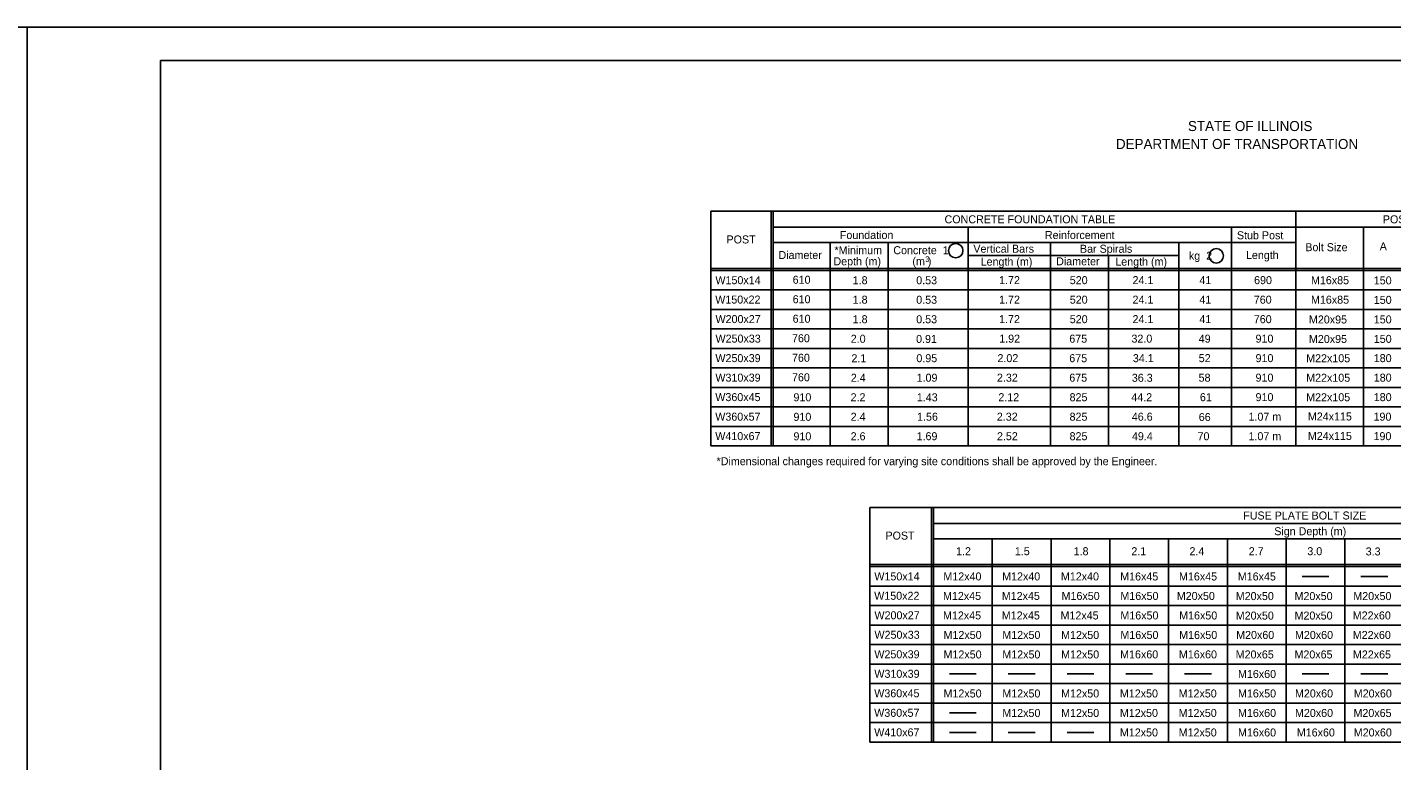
# Model space of a CAD drawing. Extents: x 1499079 to 1501883, y 1499349 to 1499789.
# Drawn here: x 1501202.6 to 1501611.8, y 1499569.2 to 1499789.2 of the extents above; entities that cross this region are included whole.
import ezdxf

# ---------------------------------------------------------------- set-up
doc = ezdxf.new("R2010")
doc.units = 0
for name, color, linetype in [('Design_EX_Roadway Notes', 7, 'Continuous'), ('Level 48', 7, 'Continuous'), ('Sheets_50 Reference Boundary', 7, 'Continuous'), ('Sheets_General Details', 7, 'Continuous'), ('Sheets_Printer Plotting Border', 7, 'Continuous')]:
    doc.layers.add(name, color=color, linetype=linetype)

msp = doc.modelspace()

# ---------------------------------------------------------------- linework, layer by layer
at = {"layer": 'Design_EX_Roadway Notes'}
for p, q in [((1501407.54, 1499734.01), (1501751.18, 1499734.01)), ((1501407.54, 1499734.01), (1501407.54, 1499663.6)), ((1501425.66, 1499734.01), (1501425.66, 1499663.6)), ((1501426.25, 1499734.01), (1501426.25, 1499663.6)), ((1501583.05, 1499734.01), (1501583.05, 1499663.6)), ((1501426.25, 1499729.18), (1501751.18, 1499729.18)), ((1501484.73, 1499729.18), (1501484.73, 1499663.6)), ((1501563.77, 1499729.18), (1501563.77, 1499663.6)), ((1501603.33, 1499729.18), (1501603.33, 1499663.6)), ((1501426.25, 1499724.6), (1501583.05, 1499724.6)), ((1501443.35, 1499724.6), (1501443.35, 1499663.6)), ((1501460.8, 1499724.6), (1501460.8, 1499663.6)), ((1501509.48, 1499724.6), (1501509.48, 1499663.6)), ((1501547.93, 1499724.6), (1501547.93, 1499663.6)), ((1501547.93, 1499724.6), (1501547.93, 1499663.6)), ((1501484.73, 1499720.74), (1501547.93, 1499720.74)), ((1501526.79, 1499720.74), (1501526.79, 1499663.6)), ((1501407.54, 1499716.86), (1501751.18, 1499716.86)), ((1501407.54, 1499716.27), (1501751.18, 1499716.27)), ((1501407.54, 1499710.41), (1501751.18, 1499710.41)), ((1501407.54, 1499704.56), (1501751.18, 1499704.56)), ((1501407.54, 1499698.71), (1501751.18, 1499698.71)), ((1501407.54, 1499692.85), (1501751.18, 1499692.85)), ((1501407.54, 1499687), (1501751.18, 1499687)), ((1501407.54, 1499681.15), (1501751.18, 1499681.15)), ((1501407.54, 1499675.3), (1501751.18, 1499675.3)), ((1501407.54, 1499669.45), (1501751.18, 1499669.45)), ((1501407.54, 1499663.6), (1501751.18, 1499663.6)), ((1501455.21, 1499645.16), (1501703.52, 1499645.16)), ((1501455.21, 1499645.16), (1501455.21, 1499574.75)), ((1501473.74, 1499645.16), (1501473.74, 1499574.75)), ((1501474.33, 1499645.16), (1501474.33, 1499574.75)), ((1501474.33, 1499640.33), (1501703.52, 1499640.33)), ((1501474.33, 1499635.76), (1501703.52, 1499635.76)), ((1501491.96, 1499635.76), (1501491.96, 1499574.75)), ((1501509.59, 1499635.76), (1501509.59, 1499574.75)), ((1501527.22, 1499635.76), (1501527.22, 1499574.75)), ((1501544.85, 1499635.76), (1501544.85, 1499574.75)), ((1501562.48, 1499635.76), (1501562.48, 1499574.75)), ((1501580.11, 1499635.76), (1501580.11, 1499574.75)), ((1501597.74, 1499635.76), (1501597.74, 1499574.75)), ((1501455.21, 1499628.01), (1501703.52, 1499628.01)), ((1501455.21, 1499627.41), (1501703.52, 1499627.41)), ((1501592.94, 1499624.49), (1501584.92, 1499624.49)), ((1501610.57, 1499624.49), (1501602.54, 1499624.49)), ((1501455.21, 1499621.57), (1501703.52, 1499621.57)), ((1501455.21, 1499615.72), (1501703.52, 1499615.72)), ((1501455.21, 1499609.87), (1501703.52, 1499609.87)), ((1501455.21, 1499604.01), (1501703.52, 1499604.01)), ((1501455.21, 1499598.16), (1501703.52, 1499598.16)), ((1501487.16, 1499595.23), (1501479.13, 1499595.23)), ((1501504.79, 1499595.23), (1501496.76, 1499595.23)), ((1501522.42, 1499595.23), (1501514.39, 1499595.23)), ((1501540.05, 1499595.23), (1501532.02, 1499595.23)), ((1501557.68, 1499595.23), (1501549.65, 1499595.23)), ((1501592.94, 1499595.23), (1501584.92, 1499595.23)), ((1501610.57, 1499595.23), (1501602.54, 1499595.23)), ((1501455.21, 1499592.31), (1501703.52, 1499592.31)), ((1501455.21, 1499586.45), (1501703.52, 1499586.45)), ((1501487.16, 1499583.53), (1501479.13, 1499583.53)), ((1501455.21, 1499580.6), (1501703.52, 1499580.6)), ((1501487.16, 1499577.68), (1501479.13, 1499577.68)), ((1501504.79, 1499577.68), (1501496.76, 1499577.68)), ((1501522.42, 1499577.68), (1501514.39, 1499577.68)), ((1501455.21, 1499574.75), (1501703.52, 1499574.75))]:
    msp.add_line(p, q, dxfattribs=at)
for centre in [(1501481.02, 1499722.18), (1501559.16, 1499720.63)]:
    msp.add_circle(centre, 2.17, dxfattribs=at)
at = {"layer": 'Level 48'}
msp.add_lwpolyline([(1501202.56, 1499789.19), (1501882.56, 1499789.19), (1501882.56, 1499349.19), (1501202.56, 1499349.19)], close=True, dxfattribs=at)
at = {"layer": 'Sheets_50 Reference Boundary'}
msp.add_lwpolyline([(1501242.56, 1499779.18), (1501872.56, 1499779.18), (1501872.56, 1499379.19), (1501242.56, 1499379.19)], close=True, dxfattribs=at)
at = {"layer": 'Sheets_General Details'}
msp.add_line((1501882.56, 1499789.19), (1501202.56, 1499789.19), dxfattribs=at)
msp.add_lwpolyline([(1501242.56, 1499779.19), (1501872.56, 1499779.19), (1501872.56, 1499359.19), (1501242.56, 1499359.19)], close=True, dxfattribs=at)
at = {"layer": 'Sheets_Printer Plotting Border'}
for points in [[(1500522.56, 1499349.19), (1501202.56, 1499349.19), (1501202.56, 1499789.19), (1500522.56, 1499789.19)], [(1501202.56, 1499349.19), (1501882.56, 1499349.19), (1501882.56, 1499789.19), (1501202.56, 1499789.19)]]:
    msp.add_lwpolyline(points, close=True, dxfattribs=at)

# ---------------------------------------------------------------- texts
at = {"layer": 'Design_EX_Roadway Notes'}
for s, height, p in [('CONCRETE FOUNDATION TABLE', 2.4002, (1501477.66, 1499730.39)), ('POST TO STUB POST CONNECTION DATA', 2.4002, (1501609.11, 1499730.38)), ('Foundation', 2.4, (1501446.26, 1499725.67)), ('Reinforcement', 2.4002, (1501507.76, 1499725.67)), ('Stub Post', 2.4, (1501565.35, 1499725.6)), ('POST', 2.4, (1501412.27, 1499724.35)), ('Vertical Bars', 2.4002, (1501486.3, 1499721.56)), ('Bar Spirals', 2.4002, (1501518.27, 1499721.55)), ('Bolt Size', 2.4, (1501585.86, 1499722.02)), ('A', 2.4, (1501608.18, 1499722.3)), ('Diameter', 2.4, (1501427.85, 1499719.67)), ('Depth (m)', 2.4, (1501444.34, 1499717.79)), ('*Minimum', 2.4, (1501444.65, 1499721.12)), ('Concrete  1', 2.4002, (1501462.3, 1499721.12)), ('(m )', 2.4, (1501468.02, 1499717.83)), ('3', 1.72, (1501471.87, 1499718.77)), ('Length (m)', 2.4, (1501488.49, 1499717.7)), ('Diameter', 2.4, (1501511.13, 1499717.79)), ('Length (m)', 2.4, (1501528.87, 1499717.7)), ('kg  2', 2.4, (1501550.95, 1499719.48)), ('Length', 2.4, (1501568.06, 1499719.67)), ('W150x14', 2.4, (1501408.94, 1499712.13)), ('610', 2.4, (1501432.11, 1499712.26)), ('1.8', 2.4, (1501450.11, 1499712.12)), ('0.53', 2.4, (1501469.17, 1499712.1)), ('1.72', 2.4, (1501494.02, 1499712.14)), ('520', 2.4, (1501515.22, 1499712.13)), ('24.1', 2.4, (1501534.04, 1499712.14)), ('41', 2.4, (1501554.09, 1499712.14)), ('690', 2.4, (1501570.5, 1499712.14)), ('M16x85', 2.4, (1501587.56, 1499712.12)), ('150', 2.4, (1501606.4, 1499712.07)), ('W150x22', 2.4, (1501408.9, 1499706.31)), ('610', 2.4, (1501432.11, 1499706.41)), ('1.8', 2.4, (1501450.11, 1499706.27)), ('0.53', 2.4, (1501469.17, 1499706.25)), ('1.72', 2.4, (1501494.02, 1499706.29)), ('520', 2.4, (1501515.22, 1499706.28)), ('24.1', 2.4, (1501534.04, 1499706.29)), ('41', 2.4, (1501554.09, 1499706.29)), ('760', 2.4, (1501570.41, 1499706.28)), ('M16x85', 2.4, (1501587.56, 1499706.27)), ('150', 2.4, (1501606.4, 1499706.23)), ('W200x27', 2.4, (1501408.97, 1499700.46)), ('610', 2.4, (1501432.11, 1499700.56)), ('1.8', 2.4, (1501450.11, 1499700.42)), ('0.53', 2.4, (1501469.17, 1499700.41)), ('1.72', 2.4, (1501494.02, 1499700.44)), ('520', 2.4, (1501515.22, 1499700.43)), ('24.1', 2.4, (1501534.04, 1499700.44)), ('41', 2.4, (1501554.09, 1499700.44)), ('760', 2.4, (1501570.41, 1499700.43)), ('M20x95', 2.4, (1501586.95, 1499700.34)), ('150', 2.4, (1501606.4, 1499700.37)), ('W250x33', 2.4, (1501408.97, 1499694.6)), ('760', 2.4, (1501431.91, 1499694.71)), ('2.0', 2.4, (1501449.53, 1499694.56)), ('0.91', 2.4, (1501469.13, 1499694.5)), ('1.92', 2.4, (1501494.06, 1499694.59)), ('675', 2.4, (1501515.07, 1499694.58)), ('32.0', 2.4, (1501533.72, 1499694.59)), ('49', 2.4, (1501553.89, 1499694.59)), ('910', 2.4, (1501570.94, 1499694.59)), ('M20x95', 2.4, (1501586.95, 1499694.49)), ('150', 2.4, (1501606.4, 1499694.52)), ('760', 2.4, (1501431.91, 1499688.85)), ('W250x39', 2.4, (1501408.94, 1499688.75)), ('2.1', 2.4, (1501449.74, 1499688.71)), ('0.95', 2.4, (1501469.21, 1499688.73)), ('2.02', 2.4, (1501493.53, 1499688.74)), ('675', 2.4, (1501515.07, 1499688.73)), ('34.1', 2.4, (1501534.14, 1499688.74)), ('52', 2.4, (1501553.89, 1499688.74)), ('910', 2.4, (1501570.94, 1499688.74)), ('M22x105', 2.4, (1501586.12, 1499688.71)), ('180', 2.4, (1501606.39, 1499688.74)), ('W310x39', 2.4, (1501408.94, 1499682.9)), ('760', 2.4, (1501431.91, 1499683)), ('2.4', 2.4, (1501449.56, 1499682.86)), ('1.09', 2.4, (1501469.28, 1499682.87)), ('2.32', 2.4, (1501493.38, 1499682.88)), ('675', 2.4, (1501515.07, 1499682.88)), ('36.3', 2.4, (1501533.83, 1499682.85)), ('58', 2.4, (1501553.86, 1499682.88)), ('910', 2.4, (1501570.94, 1499682.89)), ('M22x105', 2.4, (1501586.12, 1499682.86)), ('180', 2.4, (1501606.39, 1499682.89)), ('W360x45', 2.4, (1501408.91, 1499677.05)), ('910', 2.4, (1501432.35, 1499677)), ('2.2', 2.4, (1501449.48, 1499677.01)), ('1.43', 2.4, (1501469.35, 1499676.99)), ('2.12', 2.4, (1501493.8, 1499677.03)), ('825', 2.4, (1501515.16, 1499677.02)), ('44.2', 2.4, (1501533.68, 1499677.03)), ('61', 2.4, (1501554.25, 1499677.03)), ('910', 2.4, (1501570.94, 1499677.04)), ('M22x105', 2.4, (1501586.12, 1499677.01)), ('180', 2.4, (1501606.39, 1499677.04)), ('W360x57', 2.4, (1501408.9, 1499671.19)), ('910', 2.4, (1501432.35, 1499671.14)), ('2.4', 2.4, (1501449.5, 1499671.16)), ('1.56', 2.4, (1501469.42, 1499671.17)), ('2.32', 2.4, (1501493.34, 1499671.18)), ('825', 2.4, (1501515.16, 1499671.17)), ('46.6', 2.4, (1501533.83, 1499671.18)), ('66', 2.4, (1501553.91, 1499671.08)), ('1.07 m', 2.4, (1501568.82, 1499671.18)), ('M24x115', 2.4, (1501586.63, 1499671.25)), ('190', 2.4, (1501606.32, 1499671.19)), ('W410x67', 2.4, (1501408.9, 1499665.35)), ('910', 2.4, (1501432.35, 1499665.29)), ('2.6', 2.4, (1501449.5, 1499665.31)), ('1.69', 2.4, (1501469.28, 1499665.32)), ('2.52', 2.4, (1501493.38, 1499665.32)), ('825', 2.4, (1501515.16, 1499665.32)), ('49.4', 2.4, (1501533.86, 1499665.32)), ('70', 2.4, (1501553.54, 1499665.32)), ('1.07 m', 2.4, (1501568.82, 1499665.33)), ('M24x115', 2.4, (1501586.63, 1499665.4)), ('190', 2.4, (1501606.32, 1499665.34)), ('*Dimensional changes required for varying site conditions shall be approved by the Engineer.', 2.4002, (1501409.29, 1499657.83)), ('FUSE PLATE BOLT SIZE', 2.4002, (1501567.24, 1499641.54)), ('Sign Depth (m)', 2.4, (1501576.55, 1499636.82)), ('POST', 2.4, (1501459.94, 1499635.51)), ('1.2', 2.4, (1501481.12, 1499630.83)), ('1.5', 2.4, (1501498.75, 1499630.83)), ('1.8', 2.4, (1501516.38, 1499630.83)), ('2.1', 2.4, (1501533.69, 1499630.83)), ('2.4', 2.4, (1501551.13, 1499630.83)), ('2.7', 2.4, (1501568.89, 1499630.83)), ('3.0', 2.4, (1501586.47, 1499630.83)), ('3.3', 2.4, (1501603.97, 1499630.76)), ('W150x14', 2.4, (1501456.61, 1499623.28)), ('M12x40', 2.4, (1501477.31, 1499623.27)), ('M12x40', 2.4, (1501494.94, 1499623.27)), ('M12x40', 2.4, (1501512.56, 1499623.27)), ('M16x45', 2.4, (1501530.35, 1499623.25)), ('M16x45', 2.4, (1501547.98, 1499623.25)), ('M16x45', 2.4, (1501565.61, 1499623.25)), ('W150x22', 2.4, (1501456.57, 1499617.46)), ('M12x45', 2.4, (1501477.2, 1499617.41)), ('M12x45', 2.4, (1501494.83, 1499617.41)), ('M16x50', 2.4, (1501512.77, 1499617.41)), ('M16x50', 2.4, (1501530.4, 1499617.41)), ('M20x50', 2.4, (1501547.32, 1499617.41)), ('M20x50', 2.4, (1501565, 1499617.37)), ('M20x50', 2.4, (1501582.63, 1499617.37)), ('M20x50', 2.4, (1501600.26, 1499617.37)), ('W200x27', 2.4, (1501456.64, 1499611.61)), ('M12x45', 2.4, (1501477.2, 1499611.56)), ('M12x45', 2.4, (1501494.83, 1499611.56)), ('M12x45', 2.4, (1501512.45, 1499611.56)), ('M16x50', 2.4, (1501530.4, 1499611.56)), ('M16x50', 2.4, (1501548.03, 1499611.56)), ('M20x50', 2.4, (1501565, 1499611.52)), ('M20x50', 2.4, (1501582.63, 1499611.52)), ('M22x60', 2.4, (1501600.09, 1499611.56)), ('W250x33', 2.4, (1501456.64, 1499605.76)), ('M12x50', 2.4, (1501477.36, 1499605.71)), ('M12x50', 2.4, (1501494.99, 1499605.71)), ('M12x50', 2.4, (1501512.62, 1499605.71)), ('M16x50', 2.4, (1501530.4, 1499605.71)), ('M16x50', 2.4, (1501548.03, 1499605.71)), ('M20x60', 2.4, (1501565.12, 1499605.71)), ('M20x60', 2.4, (1501582.76, 1499605.71)), ('M22x60', 2.4, (1501600.09, 1499605.71)), ('W250x39', 2.4, (1501456.61, 1499599.91)), ('M12x50', 2.4, (1501477.36, 1499599.86)), ('M12x50', 2.4, (1501494.99, 1499599.86)), ('M12x50', 2.4, (1501512.62, 1499599.86)), ('M16x60', 2.4, (1501530.32, 1499599.88)), ('M16x60', 2.4, (1501547.95, 1499599.88)), ('M20x65', 2.4, (1501564.98, 1499599.86)), ('M20x65', 2.4, (1501582.61, 1499599.86)), ('M22x65', 2.4, (1501600.14, 1499599.86)), ('W310x39', 2.4, (1501456.61, 1499594.06)), ('M16x60', 2.4, (1501565.67, 1499594.01)), ('W360x45', 2.4, (1501456.58, 1499588.21)), ('M12x50', 2.4, (1501477.36, 1499588.16)), ('M12x50', 2.4, (1501494.99, 1499588.16)), ('M12x50', 2.4, (1501512.62, 1499588.16)), ('M12x50', 2.4, (1501530.25, 1499588.16)), ('M12x50', 2.4, (1501547.87, 1499588.16)), ('M16x50', 2.4, (1501565.67, 1499588.16)), ('M20x60', 2.4, (1501582.76, 1499588.16)), ('M20x60', 2.4, (1501600.39, 1499588.16)), ('W360x57', 2.4, (1501456.57, 1499582.35)), ('M12x50', 2.4, (1501494.99, 1499582.31)), ('M12x50', 2.4, (1501512.62, 1499582.31)), ('M12x50', 2.4, (1501530.25, 1499582.31)), ('M12x50', 2.4, (1501547.87, 1499582.31)), ('M16x60', 2.4, (1501565.67, 1499582.31)), ('M20x60', 2.4, (1501582.76, 1499582.31)), ('M20x65', 2.4, (1501600.31, 1499582.31)), ('W410x67', 2.4, (1501456.57, 1499576.5)), ('M12x50', 2.4, (1501530.25, 1499576.46)), ('M12x50', 2.4, (1501547.87, 1499576.46)), ('M16x60', 2.4, (1501565.67, 1499576.46)), ('M16x60', 2.4, (1501583.31, 1499576.46)), ('M20x60', 2.4, (1501600.39, 1499576.46))]:
    msp.add_text(s, height=height, dxfattribs=at).set_placement(p)
at = {"layer": 'Sheets_General Details'}
for s, p in [('STATE OF ILLINOIS', (1501550.66, 1499758.06)), ('DEPARTMENT OF TRANSPORTATION', (1501529.06, 1499752.68))]:
    msp.add_text(s, height=3.0086, dxfattribs=at).set_placement(p)

doc.saveas('drawing.dxf')
